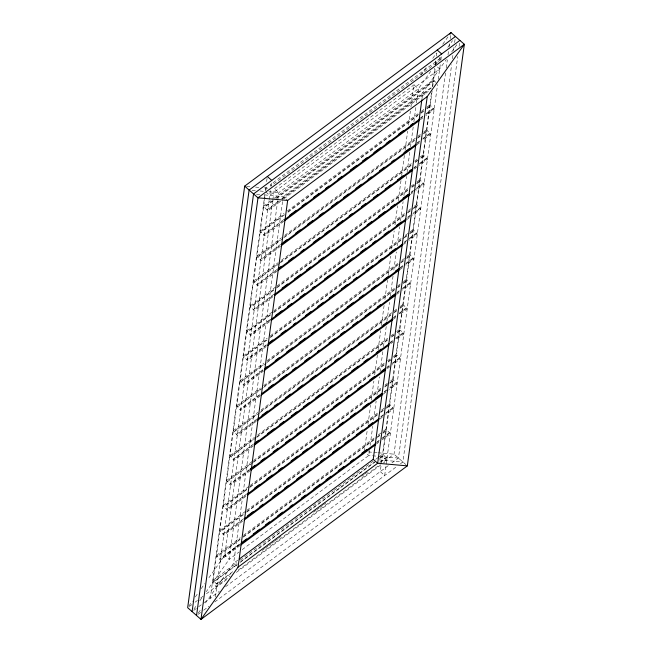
<?xml version="1.0" encoding="UTF-8"?>
<svg xmlns="http://www.w3.org/2000/svg" width="652" height="652" viewBox="0 0 652 652"><rect width="100%" height="100%" fill="white"/><g stroke="black" fill="none" stroke-linecap="round" stroke-linejoin="round"><path stroke-width="0.49" stroke-dasharray="3.26 2.44" d="M264.859 194.646L210.319 598.055L212.536 600.003M265.405 190.612L265.967 186.464M266.635 181.533L267.32 176.488M231.093 573.532L217.206 583.866L216.374 583.842L213.131 580.296L216.334 556.596L240.026 538.968M240.009 545.577L220.409 560.174L216.505 555.349L219.708 531.649L243.4 514.02M242.568 521.241L223.783 535.227L219.879 530.402L223.082 506.71L249.227 487.256M245.943 496.302L227.149 510.28L223.253 505.463L226.456 481.763L252.601 462.309M250.132 470.744L230.523 485.341L226.627 480.516L229.83 456.816L255.967 437.362M253.506 445.805L233.897 460.393L229.993 455.569L233.204 431.877L257.711 413.637M256.057 421.469L237.271 435.446L233.367 430.63L236.57 406.929L261.085 388.69M260.246 395.911L240.645 410.507L236.741 405.683L239.944 381.982L264.451 363.751M263.62 370.972L244.011 385.56L240.115 380.735L243.318 357.043L267.01 339.407M266.179 346.636L247.385 360.613L243.489 355.796L246.692 332.096L270.384 314.468M269.553 321.689L250.759 335.666L246.863 330.849L250.066 307.149L276.203 287.695M272.919 296.741L254.133 310.727L250.229 305.902L253.441 282.202L279.578 262.756M277.116 271.191L257.507 285.78L253.604 280.955L256.807 257.263L281.322 239.023M280.482 246.244L260.882 260.833L256.978 256.016L260.181 232.316L284.688 214.076M283.856 221.305L264.247 235.894L261.004 232.34L260.352 231.069L263.555 207.369L272.544 200.686M280.694 201.224L267.622 210.946L263.726 206.122L265.193 195.266M265.861 190.327L266.391 186.374M215.429 596.963L269.031 200.563M269.162 199.553L270.409 190.368M270.939 186.439L271.623 181.386M272.707 200.832L224.761 555.423L207.686 579.489M272.838 199.822L274.337 188.738L413.922 84.874L415.096 83.22M277.687 200.702L229.202 559.326L206.244 591.69M277.825 199.691L278.779 192.642L418.364 88.778L430.727 71.353M282.536 201.574L233.636 563.222L204.793 603.882M282.675 200.571L283.221 196.537L422.798 92.674L446.351 59.487M364.346 451.559L367.206 430.41M368.021 424.362L370.613 405.226M371.29 400.189L373.881 381.045M374.696 374.998L377.418 354.851M378.103 349.814L380.686 330.678M381.371 325.641L384.093 305.495M384.908 299.447L387.5 280.311M388.176 275.274L390.768 256.13M391.722 249.08L394.175 230.947M394.99 224.899L397.581 205.763M398.258 200.726L400.98 180.58M401.665 175.543L404.387 155.396M405.071 150.359L407.655 131.215M408.47 125.168L410.377 111.068M410.923 107.042L413.922 84.874L418.364 88.778L416.457 102.877M369.464 450.426L368.779 455.463L242.259 549.603M370.149 445.389L372.732 426.245M373.547 420.206L376.139 401.061M376.954 395.022L379.407 376.889M380.092 371.852L382.814 351.705M383.49 346.668L386.22 326.513M386.897 321.477L389.488 302.341M390.303 296.293L393.026 276.146M393.841 270.107L396.294 251.974M397.117 245.926L399.7 226.79M400.515 220.743L403.107 201.598M403.922 195.559L406.514 176.415M407.06 172.389L409.782 152.242M410.458 147.205L413.189 127.058M413.865 122.022L415.911 106.912M421.983 98.721L422.798 92.674L427.239 96.578M431.379 93.415L380.246 471.608L384.68 475.512L437.549 84.507M432.333 86.357L434.786 68.199M435.332 64.165L435.895 60.025M436.424 56.096L437.239 50.049M380.597 462.292L387.133 457.427L386.302 457.402L383.718 455.12L383.058 453.849L386.261 430.157L387.084 430.181L390.336 433.727L382.162 439.807M383.001 433.221L387.084 430.181L386.432 428.91L389.635 405.21L390.458 405.234L393.702 408.78L385.536 414.859M386.375 408.274L390.458 405.234L389.806 403.963L393.009 380.263L393.832 380.287L397.076 383.841L388.91 389.92M389.749 383.327L393.832 380.287L393.18 379.016L396.383 355.316L397.207 355.348L400.45 358.893L392.284 364.973M393.938 357.777L397.207 355.348L396.555 354.069L399.757 330.377L400.581 330.401L403.824 333.946L396.473 339.423M397.312 332.83L400.581 330.401L399.92 329.13L403.123 305.429L403.955 305.454L407.198 309.007L399.024 315.087M399.863 308.494L403.955 305.454L403.295 304.182L406.498 280.482L407.321 280.515L410.573 284.06L402.398 290.14M403.238 283.555L407.321 280.515L406.669 279.235L409.872 255.543L410.695 255.568L413.938 259.113L405.772 265.193M406.612 258.608L410.695 255.568L410.043 254.296L413.246 230.596L414.069 230.621L417.313 234.174L409.146 240.254M409.986 233.66L414.069 230.621L413.417 229.349L416.62 205.649L417.443 205.682L420.687 209.227L412.52 215.307M413.36 208.721L417.443 205.682L416.783 204.402L419.994 180.71L420.817 180.734L424.061 184.28L415.886 190.36M416.734 183.774L420.817 180.734L420.157 179.463L423.36 155.763L424.191 155.787L427.435 159.341L419.26 165.412M420.923 158.224L424.191 155.787L423.531 154.516L426.734 130.816L427.557 130.848L430.801 134.393L422.635 140.473M423.474 133.88L427.557 130.848L426.905 129.569L430.108 105.877L430.931 105.901L434.175 109.446L426.009 115.526M426.848 108.941L430.931 105.901L430.279 104.63L432.146 90.799M432.683 86.855L433.482 80.929L434.305 80.954L436.897 83.228M276.635 198.281L434.305 80.954L433.653 79.683L435.12 68.819M435.65 64.874L436.318 59.935M438.25 79.308L440.336 63.92M440.866 60L441.412 55.942M445.552 72.942L394.012 454.167L383.409 462.056M446.237 67.898L447.329 59.829M448.014 54.784L448.56 50.75M449.098 46.716L449.513 43.692M450.19 38.647L450.736 34.613M391.925 462.92L398.453 458.063L451.632 64.735M452.447 58.688L452.993 54.654M453.539 50.62L454.085 46.585M454.631 42.551L455.177 38.517M400.442 463.784L402.887 461.966L457.704 56.537M459.073 46.447L459.619 42.413M420.988 74.915L427.459 65.795M432.757 58.321L436.294 53.342M442.765 44.214L448.657 35.917M435.43 64.711L441.322 56.414M447.794 47.286L452.504 40.652M451.649 52.013L457.533 43.717M188.852 606.042L192.381 601.062M195.323 596.914L198.273 592.766M201.215 588.617L204.744 583.638M193.88 609.115L196.236 605.789M199.765 600.818L202.707 596.661M198.314 613.01L201.264 608.862M440.271 58.289L270.344 184.728L270.996 185.999L440.923 59.56L438.975 57.148M263.726 206.122L271.077 200.653M274.345 198.224L433.653 79.683M275.812 198.257L433.482 80.929M273.367 200.71L264.378 207.401L263.555 207.369M278.404 201.158L266.97 209.675L267.793 209.7L279.227 201.191M281.672 198.73L431.991 86.879M282.495 198.754L431.999 87.515M283.962 198.787L429.383 90.579M260.352 231.069L284.044 213.44M287.312 211.012L420.475 111.924M421.29 111.313L426.196 107.67M427.011 107.058L430.279 104.63M287.956 211.647L420.304 113.171M421.119 112.56L423.572 110.734M426.84 108.305L430.108 105.877M284.696 214.712L261.004 232.34L260.181 232.316M287.964 212.283L417.859 115.624M421.127 113.195L423.58 111.37M284.019 219.422L263.595 234.614L264.419 234.647L284.027 220.058M420.45 117.898L422.903 116.08M426.172 113.644L433.523 108.175L434.346 108.199L426.18 114.279M420.458 118.534L422.912 116.708M420.287 119.781L422.74 117.955M256.978 256.016L281.485 237.776M284.753 235.348L417.101 136.863M417.916 136.26L420.369 134.434M423.637 132.006L426.905 129.569M284.582 236.594L414.485 139.935M417.753 137.507L420.198 135.681M423.466 133.252L426.734 130.816M282.96 238.445L257.63 257.287L256.807 257.263M283.775 237.833L414.493 140.571M417.753 138.142L420.206 136.317M280.645 244.361L260.221 259.561L261.044 259.586L280.653 244.997M417.076 142.845L419.529 141.019M422.798 138.591L430.149 133.122L430.972 133.147L422.806 139.226M417.084 143.481L419.538 141.655M416.913 144.728L419.366 142.902M253.604 280.955L278.111 262.723M281.379 260.287L411.282 163.636M414.542 161.199L416.995 159.381M420.263 156.945L423.531 154.516M280.393 262.145L411.925 164.271M415.194 161.843L417.647 160.017M420.915 157.588L423.36 155.763M279.586 263.384L254.264 282.234L253.441 282.202M280.401 262.78L411.934 164.907M415.202 162.478L417.655 160.653M277.271 269.309L256.847 284.508L257.67 284.533L277.279 269.944M413.702 167.792L416.155 165.967M419.423 163.538L426.775 158.061L427.598 158.094L419.432 164.165M413.71 168.428L416.163 166.602M414.362 169.064L418.445 166.024M250.229 305.902L276.375 286.448M277.19 285.845L410.352 186.757M411.176 186.146L413.621 184.32M416.889 181.892L420.157 179.463M277.027 287.092L408.551 189.219M411.82 186.79L415.903 183.75M416.726 183.139L419.994 180.71M273.767 290.156L250.89 307.173L250.066 307.149M277.027 287.728L408.559 189.854M411.828 187.417L415.911 184.377M273.905 294.256L253.481 309.447L254.304 309.48L273.09 295.495M411.151 192.128L413.604 190.302M416.864 187.874L423.401 183.008L424.232 183.033L411.159 192.764M410.173 194.614L415.071 190.971M246.863 330.849L273.001 311.395M273.816 310.784L405.348 212.919M408.617 210.482L411.07 208.656M414.338 206.228L416.783 204.402M273.653 312.031L406.815 212.943M407.63 212.34L412.537 208.689M413.352 208.086L416.62 205.649M270.393 315.103L247.515 332.121L246.692 332.096M273.661 312.667L406.824 213.579M407.639 212.976L412.537 209.325M269.708 319.806L250.107 334.394L250.93 334.419L269.716 320.442M407.777 217.075L410.23 215.25M413.498 212.813L420.035 207.955L420.858 207.98L412.683 214.06M407.785 217.703L411.868 214.663M406.799 219.561L411.697 215.91M243.489 355.796L267.181 338.16M270.45 335.731L401.974 237.858M405.242 235.429L409.326 232.389M410.149 231.778L413.417 229.349M270.278 336.978L403.441 237.89M404.256 237.287L409.163 233.636M409.978 233.025L413.246 230.596M267.018 340.042L244.141 357.068L243.318 357.043M270.287 337.614L403.449 238.526M404.264 237.915L406.718 236.097M266.342 344.753L246.733 359.342L247.556 359.366L266.35 345.389M404.403 242.014L408.486 238.974M409.309 238.371L416.661 232.894L417.484 232.927L409.309 238.999M403.596 243.261L408.494 239.61M403.425 244.508L405.878 242.683M240.115 380.735L263.807 363.107M267.075 360.678L398.6 262.805M401.868 260.376L405.96 257.336M406.775 256.725L410.043 254.296M267.719 361.314L400.067 262.837M400.882 262.226L403.335 260.401M406.603 257.972L409.872 255.543M266.097 363.164L240.767 382.007L239.944 381.982M266.912 362.561L397.622 265.291M400.89 262.862L403.343 261.036M262.968 369.692L243.359 384.289L244.182 384.313L262.976 370.328M400.214 267.565L405.12 263.921M405.935 263.31L413.286 257.842L414.11 257.866L405.943 263.946M400.222 268.2L405.12 264.557M400.051 269.447L402.504 267.63M236.741 405.683L260.433 388.054M263.701 385.617L396.864 286.53M397.679 285.926L402.586 282.275M403.401 281.672L406.669 279.235M264.353 386.261L396.693 287.785M397.516 287.173L399.961 285.348M403.229 282.919L406.498 280.482M262.723 388.111L237.401 406.954L236.57 406.929M263.538 387.5L394.256 290.238M397.524 287.809L399.969 285.983M259.594 394.639L239.985 409.228L240.808 409.252L259.602 395.275M396.84 292.512L399.293 290.686M402.561 288.257L409.912 282.789L410.736 282.813L402.569 288.893M396.848 293.147L399.301 291.322M396.677 294.394L399.13 292.569M233.367 430.63L257.874 412.39M261.142 409.961L393.49 311.477M394.313 310.874L396.758 309.048M400.026 306.611L403.295 304.182M260.979 411.208L390.874 314.549M394.142 312.121L396.595 310.295M399.863 307.858L403.123 305.429M259.349 413.058L234.027 431.901L233.204 431.877M260.164 412.447L390.882 315.185M394.15 312.748L396.595 310.931M257.035 418.975L236.611 434.175L237.442 434.199L256.228 420.222M393.466 317.459L395.919 315.633M399.187 313.204L406.538 307.728L407.361 307.76L399.195 313.84M393.474 318.094L395.927 316.269M393.311 319.341L395.756 317.516M229.993 455.569L254.508 437.337M257.776 434.9L387.671 338.249M390.939 335.813L393.384 333.987M396.652 331.558L399.92 329.13M256.79 436.758L388.315 338.885M391.583 336.456L394.036 334.631M397.304 332.202L399.757 330.377M255.975 437.997L230.653 456.848L229.83 456.816M256.798 437.394L388.323 339.521M391.591 337.092L394.044 335.267M253.669 443.922L233.245 459.122L234.068 459.147L253.669 444.558M390.1 342.406L392.545 340.58M395.813 338.143L403.164 332.675L403.995 332.699L395.821 338.779M390.108 343.033L392.553 341.216M390.752 343.677L393.205 341.852M226.627 480.516L252.764 461.062M253.587 460.459L384.297 363.188M387.565 360.76L390.018 358.934M393.286 356.505L396.555 354.069M253.416 461.706L384.941 363.832M388.209 361.395L390.662 359.578M393.93 357.141L396.383 355.316M252.601 462.944L227.279 481.787L226.456 481.763M253.424 462.333L384.949 364.468M388.217 362.031L390.67 360.206M249.48 469.473L229.871 484.061L230.694 484.094L249.48 470.108M386.726 367.345L389.179 365.519M392.447 363.091L399.798 357.622L400.621 357.646L392.447 363.726M386.734 367.981L389.179 366.155M387.378 368.616L391.461 365.585M223.253 505.463L249.39 486.009M250.213 485.398L381.738 387.524M385.006 385.096L387.459 383.27M390.727 380.841L393.18 379.016M250.042 486.645L381.575 388.771M384.843 386.343L388.926 383.303M389.741 382.7L393.009 380.263M246.782 489.709L223.905 506.734L223.082 506.71M250.05 487.28L381.583 389.407M384.851 386.978L388.934 383.938M246.921 493.808L226.497 509.008L227.32 509.033L246.114 495.055M384.167 391.681L386.62 389.863M389.888 387.427L396.424 382.569L397.247 382.594L389.896 388.062M384.175 392.317L386.628 390.491M383.189 394.175L388.095 390.524M219.879 530.402L246.024 510.948M246.839 510.345L378.372 412.471M381.632 410.043L385.723 407.003M386.538 406.392L389.806 403.963M246.668 511.592L379.831 412.504M380.654 411.893L385.552 408.25M386.367 407.639L389.635 405.21M243.408 514.656L220.531 531.682L219.708 531.649M246.676 512.227L379.839 413.14M380.654 412.529L383.107 410.703M243.546 518.756L223.123 533.955L223.946 533.98L242.74 519.994M380.792 416.628L384.884 413.588M385.699 412.977L393.05 407.508L393.873 407.533L385.707 413.612M380.801 417.264L384.892 414.224M379.814 419.114L382.268 417.296M216.505 555.349L240.197 537.721M243.465 535.292L374.998 437.419M378.266 434.982L382.349 431.942M383.164 431.339L386.432 428.91M243.294 536.539L376.457 437.451M377.28 436.84L379.725 435.014M382.993 432.586L386.261 430.157M240.034 539.603L217.165 556.621L216.334 556.596M243.302 537.166L376.465 438.079M377.288 437.476L379.733 435.65M239.357 544.306L219.748 558.894L220.572 558.927L239.365 544.942M376.603 442.178L381.51 438.535M382.325 437.924L389.676 432.455L390.499 432.48L382.333 438.56M239.455 544.493L224.761 555.423L229.202 559.326L238.999 552.04M376.611 442.814L379.065 440.988M376.448 444.061L378.893 442.235M237.719 560.19L233.636 563.222L238.078 567.126M213.131 580.296L236.823 562.668M240.091 560.231L333.229 490.932M334.044 490.328L374.892 459.929M375.707 459.326L378.975 456.889M379.79 456.286L383.058 453.849M213.791 581.568L237.483 563.939M240.751 561.511L374.729 461.812M379.627 458.16L383.718 455.12M236.847 564.852L212.34 583.084L216.782 586.987L227.401 579.082M240.115 562.415L374.916 462.113M379.814 458.47L382.268 456.644L386.709 460.54L383.441 462.977M216.374 583.842L232.715 571.682M379.766 462.26L386.302 457.402M262.137 550.435L264.59 548.609M265.405 548.006L267.85 546.18M268.673 545.569L271.118 543.744M271.941 543.14L274.386 541.315M275.209 540.704L277.654 538.886M278.477 538.275L280.922 536.449M313.604 512.138L316.057 510.312M316.872 509.701L319.325 507.884M320.14 507.272L322.593 505.447M323.408 504.844L325.861 503.018M361.803 476.27L364.256 474.444M365.071 473.841L367.524 472.015M189.308 606.49L191.753 604.665M195.013 602.236L197.458 600.419M200.726 597.99L203.171 596.173M206.431 593.744L230.083 576.148M238.241 570.076L380.149 464.477M236.391 572.399L382.626 463.58M193.693 610.427L197.825 607.354M198.64 606.743L203.986 602.766M204.345 602.497L219.308 591.364M225.551 586.718L388.951 465.129M198.135 614.323L200.629 612.464M203.677 610.199L208.787 606.401M214.761 601.951L397.353 466.082M246.652 186.309L250.604 186.659M255.551 187.091L259.504 187.442M264.451 187.874L269.398 188.306M252.079 190.294L256.032 190.645M259.985 190.995L264.932 191.427M268.885 191.769L278.779 192.642L274.337 188.738M256.513 194.198L260.474 194.54M264.427 194.891L283.221 196.537L287.654 200.441M368.298 451.909L377.198 452.692M378.193 452.773L394.012 454.167L407.329 465.862M398.453 458.063L368.779 455.463L365.821 452.863M379.154 459.88L402.887 461.966M437.435 66.96L439.66 68.916L269.732 195.355L266.032 192.104"/><path stroke-width="0.98" d="M244.671 186.138L187.67 607.705L200.987 619.4L407.329 465.862L464.33 44.295L451.013 32.6L244.671 186.138L257.988 197.833L287.654 200.441L427.239 96.578L464.33 44.295L257.988 197.833L200.987 619.4L238.078 567.126L377.663 463.262L407.329 465.862M192.112 611.6L249.113 190.034L455.446 36.496M196.554 615.504L253.547 193.937L459.888 40.4M238.078 567.126L287.654 200.441M239.349 558.976L373.221 459.358L421.844 99.723M427.239 96.578L377.663 463.262L373.221 459.358M449.831 34.263L451.013 32.6M289.741 215.168L296.277 210.303M301.99 206.048L306.073 203.008M313.433 197.54L319.146 193.277M325.682 188.42L328.95 185.983M337.94 179.3L342.023 176.26M350.189 170.18L356.725 165.315M362.447 161.06L367.345 157.417M373.881 152.552L380.418 147.686M386.139 143.432L390.222 140.392M398.396 134.312L403.295 130.669M410.646 125.192L413.099 123.375M284.842 219.447L419.643 119.145M284.671 220.694L419.472 120.392M283.098 242.544L287.182 239.504M295.348 233.424L300.254 229.773M307.605 224.304L312.512 220.653M319.04 215.796L323.131 212.756M331.297 206.676L337.834 201.81M343.555 197.556L348.453 193.913M355.805 188.436L361.526 184.182M368.062 179.316L371.33 176.888M379.497 170.808L384.403 167.165M391.754 161.688L394.207 159.87M404.004 152.568L409.725 148.314M281.468 244.394L416.269 144.084M281.305 245.641L416.098 145.331M278.094 268.697L281.362 266.269M288.714 260.8L293.612 257.149M300.963 251.68L304.231 249.251M313.221 242.56L319.757 237.695M324.655 234.052L329.562 230.4M336.913 224.932L342.634 220.678M349.162 215.812L352.43 213.383M361.42 206.692L365.503 203.652M373.677 197.58L377.761 194.54M385.112 189.064L390.833 184.809M397.37 179.952L403.083 175.69M409.619 170.832L411.257 169.618M278.094 269.333L412.895 169.031M277.931 270.58L412.724 170.278M282.072 288.176L287.793 283.922M294.329 279.056L300.857 274.19M306.579 269.936L310.662 266.896M318.836 260.816L323.734 257.173M330.271 252.308L333.539 249.879M342.528 243.188L346.611 240.148M354.778 234.068L358.861 231.036M367.035 224.956L371.933 221.305M378.47 216.44L385.006 211.582M390.727 207.328L394.81 204.288M402.977 198.208L407.883 194.557M274.728 294.28L409.521 193.978M274.557 295.527L409.358 195.225M275.429 315.552L281.966 310.686M287.687 306.432L291.77 303.392M299.936 297.312L304.843 293.669M312.194 288.192L314.647 286.375M324.452 279.08L330.165 274.818M335.886 270.564L342.422 265.706M348.135 261.452L353.042 257.801M360.393 252.332L366.114 248.078M372.651 243.212L375.919 240.775M384.085 234.704L388.983 231.052M396.343 225.584L401.241 221.933M270.539 319.83L406.147 218.925M271.183 320.474L405.984 220.172M269.61 342.316L272.878 339.888M281.045 333.808L285.943 330.165M293.302 324.688L295.747 322.87M305.552 315.568L311.273 311.314M317.809 306.456L323.522 302.202M329.244 297.94L334.15 294.296M341.501 288.828L347.214 284.565M353.751 279.708L357.019 277.271M366.008 270.588L372.545 265.723M378.258 261.468L382.349 258.428M389.7 252.96L395.422 248.705M267.98 344.166L402.781 243.864M267.809 345.413L402.61 245.111M265.421 367.875L267.051 366.652M275.217 360.58L279.309 357.54M286.66 352.064L292.373 347.809M298.909 342.952L305.446 338.086M311.167 333.832L315.25 330.792M323.425 324.712L328.323 321.061M334.859 316.204L338.127 313.767M347.117 307.084L353.645 302.218M359.366 297.964L363.449 294.924M371.624 288.844L376.522 285.201M383.873 279.724L388.779 276.081M395.316 271.216L398.584 268.787M264.606 369.113L399.407 268.811M264.435 370.36L399.236 270.058M268.583 387.956L273.481 384.305M280.018 379.44L286.554 374.582M292.275 370.328L296.358 367.288M304.525 361.208L309.431 357.557M317.597 351.477L319.235 350.263M329.032 342.968L334.753 338.714M340.474 334.46L344.558 331.42M352.724 325.34L357.63 321.689M364.981 316.22L370.703 311.966M377.239 307.1L380.499 304.671M389.488 297.98L395.21 293.726M261.232 394.061L396.033 293.759M261.069 395.308L395.862 295.006M261.941 415.332L267.662 411.078M274.19 406.212L277.459 403.775M285.633 397.704L290.531 394.052M297.882 388.584L302.789 384.933M310.14 379.464L315.861 375.21M322.398 370.344L325.666 367.915M334.647 361.224L338.73 358.184M346.09 352.716L351.803 348.461M358.339 343.596L361.607 341.167M370.597 334.476L377.133 329.619M382.846 325.364L386.938 322.324M257.866 419L392.659 318.698M256.88 420.858L392.488 319.945M255.299 442.708L258.567 440.271M267.556 433.588L274.093 428.723M279.806 424.468L283.889 421.428M291.248 415.96L296.962 411.705M303.498 406.84L309.219 402.586M315.755 397.72L319.839 394.68M328.005 388.6L332.911 384.957M340.262 379.48L345.161 375.837M351.697 370.972L358.233 366.114M363.955 361.852L368.038 358.812M376.212 352.74L381.11 349.089M254.492 443.947L389.285 343.645M254.321 445.194L389.122 344.892M250.295 468.869L255.193 465.218M260.914 460.964L264.997 457.924M273.164 451.844L278.07 448.201M285.421 442.724L290.327 439.081M296.856 434.216L300.947 431.176M309.113 425.096L314.011 421.453M321.371 415.976L326.269 412.333M333.62 406.864L339.342 402.602M345.878 397.744L349.146 395.308M357.312 389.228L362.219 385.585M369.57 380.116L374.468 376.465M381.819 370.996L385.087 368.559M250.303 469.497L385.911 368.592M250.947 470.141L385.748 369.839M254.272 488.34L259.178 484.689M266.529 479.22L272.243 474.966M278.779 470.1L282.047 467.671M291.036 460.98L297.573 456.123M302.471 452.472L307.377 448.829M314.729 443.352L320.45 439.098M326.978 434.24L330.246 431.803M339.236 425.12L343.319 422.08M350.67 416.604L355.576 412.96M362.928 407.492L368.649 403.238M375.185 398.372L381.722 393.506M247.744 493.833L382.545 393.531M247.573 495.088L382.374 394.778M247.63 515.716L253.351 511.461M259.887 506.596L263.155 504.167M272.145 497.476L278.673 492.619M284.394 488.364L288.477 485.324M296.652 479.244L301.55 475.593M308.086 470.728L311.354 468.299M320.344 461.616L324.427 458.576M332.593 452.496L339.13 447.631M344.851 443.376L349.749 439.725M356.285 434.868L362.822 430.002M368.543 425.748L372.626 422.708M244.37 518.78L379.171 418.478M244.207 520.027L378.999 419.725M242.625 541.877L246.709 538.837M253.245 533.972L259.781 529.114M265.503 524.852L269.586 521.812M277.752 515.74L282.658 512.089M290.01 506.62L292.463 504.795M301.444 498.104L305.527 495.072M313.702 488.992L320.238 484.126M325.951 479.872L330.857 476.221M338.209 470.752L343.93 466.498M350.466 461.632L353.734 459.204M361.901 453.124L366.799 449.472M240.995 543.727L375.796 443.425M240.832 544.974L375.625 444.672M437.239 50.049L441.681 53.945M267.32 176.488L271.754 180.392"/></g></svg>
